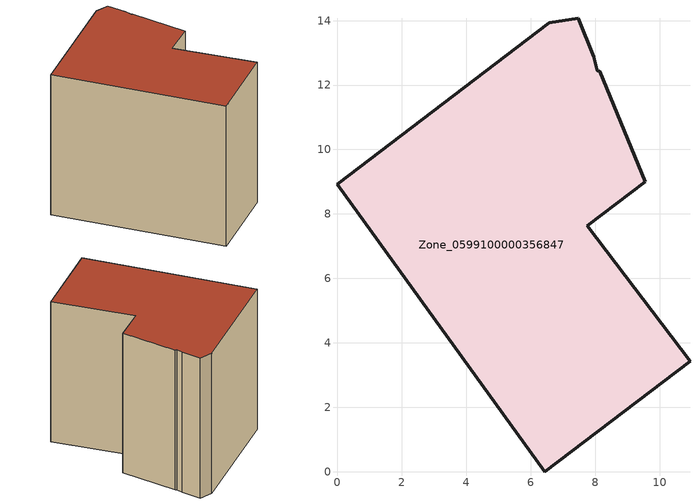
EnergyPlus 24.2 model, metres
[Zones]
Zone_0599100000356847
 floor ground (C_G): 8.15,12.43 9.55,8.99 7.75,7.63 10.94,3.43 6.44,0 0,8.92 6.57,13.94 7.47,14.07 7.96,12.88 8.06,12.44 z0
 wall outside (C_F): 6.44,0 10.94,3.43 7.75,7.63 9.55,8.99 8.15,12.43 8.06,12.44 7.96,12.88 7.47,14.07 6.57,13.94 0,8.92 6.44,0 z0:9.37
 roof outside (C_R): 8.15,12.43 8.06,12.44 7.96,12.88 7.47,14.07 6.57,13.94 0,8.92 6.44,0 10.94,3.43 7.75,7.63 9.55,8.99 z9.37
[BUILDING]
Pand.0599100000356847: North Axis=0; Terrain=City; Loads Convergence Tolerance Value=0.04; Temperature Convergence Tolerance Value=0.4; Solar Distribution=FullExterior; Maximum Number of Warmup Days=25; Minimum Number of Warmup Days=1
[Site:Location]
Rotterdam.The.Hague.AP_ZH_NLD Design_Conditions: Latitude=51.96; Longitude=4.45; Time Zone=1; Elevation=-4.5
[SITE:GROUNDTEMPERATURE:BUILDINGSURFACE]
18, 18, 18, 18, 18, 18, 18, 18, 18, 18, 18, 18
[MATERIAL] Thermal Absorptance=0.9; Solar Absorptance=0.7; Visible Absorptance=0.7
Name | Roughness | Thickness | Conductivity | Density | Specific Heat
G.TC.1992-2005 | MediumSmooth | 0.15 | 0.06 | 540 | 1210
F.TC.1992-2005 | Rough | 0.3 | 0.12 | 1920 | 840
R.TC.1992-2005 | MediumRough | 0.2 | 0.08 | 1500 | 1000
[CONSTRUCTION]
C_G: G.TC.1992-2005
C_F: F.TC.1992-2005
C_R: R.TC.1992-2005
[ZONE]
Zone_0599100000356847: Type=1; Multiplier=1; Ceiling Height=Autocalculate; Volume=Autocalculate; Floor Area=autocalculate; Part of Total Floor Area=Yes
[ZONEINFILTRATION:DESIGNFLOWRATE]
Infil_Zone_0599100000356847: Zone or ZoneList or Space or SpaceList=Zone_0599100000356847; Schedule=AlwaysOn; Design Flow Rate Calculation Method=Flow/Area; Flow Rate per Floor Area=0.0015; Constant Term Coefficient=1; Temperature Term Coefficient=0; Velocity Term Coefficient=0; Velocity Squared Term Coefficient=0
[HVACTEMPLATE:ZONE:IDEALLOADSAIRSYSTEM]
Zone_0599100000356847: Maximum Heating Supply Air Temperature=50; Minimum Cooling Supply Air Temperature=13; Maximum Heating Supply Air Humidity Ratio=0.0156; Minimum Cooling Supply Air Humidity Ratio=0.0077; Heating Limit=NoLimit; Cooling Limit=NoLimit; Dehumidification Control Type=ConstantSensibleHeatRatio; Cooling Sensible Heat Ratio=0.7; Dehumidification Setpoint=60; Humidification Control Type=None; Humidification Setpoint=30; Outdoor Air Method=None; Outdoor Air Flow Rate per Person=0.00944; Outdoor Air Flow Rate per Zone Floor Area=0; Outdoor Air Flow Rate per Zone=0; Demand Controlled Ventilation Type=None; Outdoor Air Economizer Type=NoEconomizer; Heat Recovery Type=None; Sensible Heat Recovery Effectiveness=0.7; Latent Heat Recovery Effectiveness=0.65
[ZONECONTROL:THERMOSTAT]
ThermostatControl_Zone_0599100000356847: Zone or ZoneList=Zone_0599100000356847; Control Type Schedule=DualSetpointControlType; Control 1=Thermostat_Zone_0599100000356847; Temperature Difference Between Cutout And Setpoint=0
[THERMOSTATSETPOINT:DUALSETPOINT]
Thermostat_Zone_0599100000356847: Heating Setpoint Temperature Schedule=HeatingSetpoint_Zone_0599100000356847; Cooling Setpoint Temperature Schedule=CoolingSetpoint_Zone_0599100000356847
[SCHEDULE:COMPACT]
HeatingSetpoint_Zone_0599100000356847: Through: 12/31, For: AllDays, Until: 24:00, 21
CoolingSetpoint_Zone_0599100000356847: Through: 12/31, For: AllDays, Until: 24:00, 24
DualSetpointControlType: Through: 12/31, For: AllDays, Until: 24:00, 4
AlwaysOn: Through: 12/31, For: AllDays, Until: 24:00, 1
